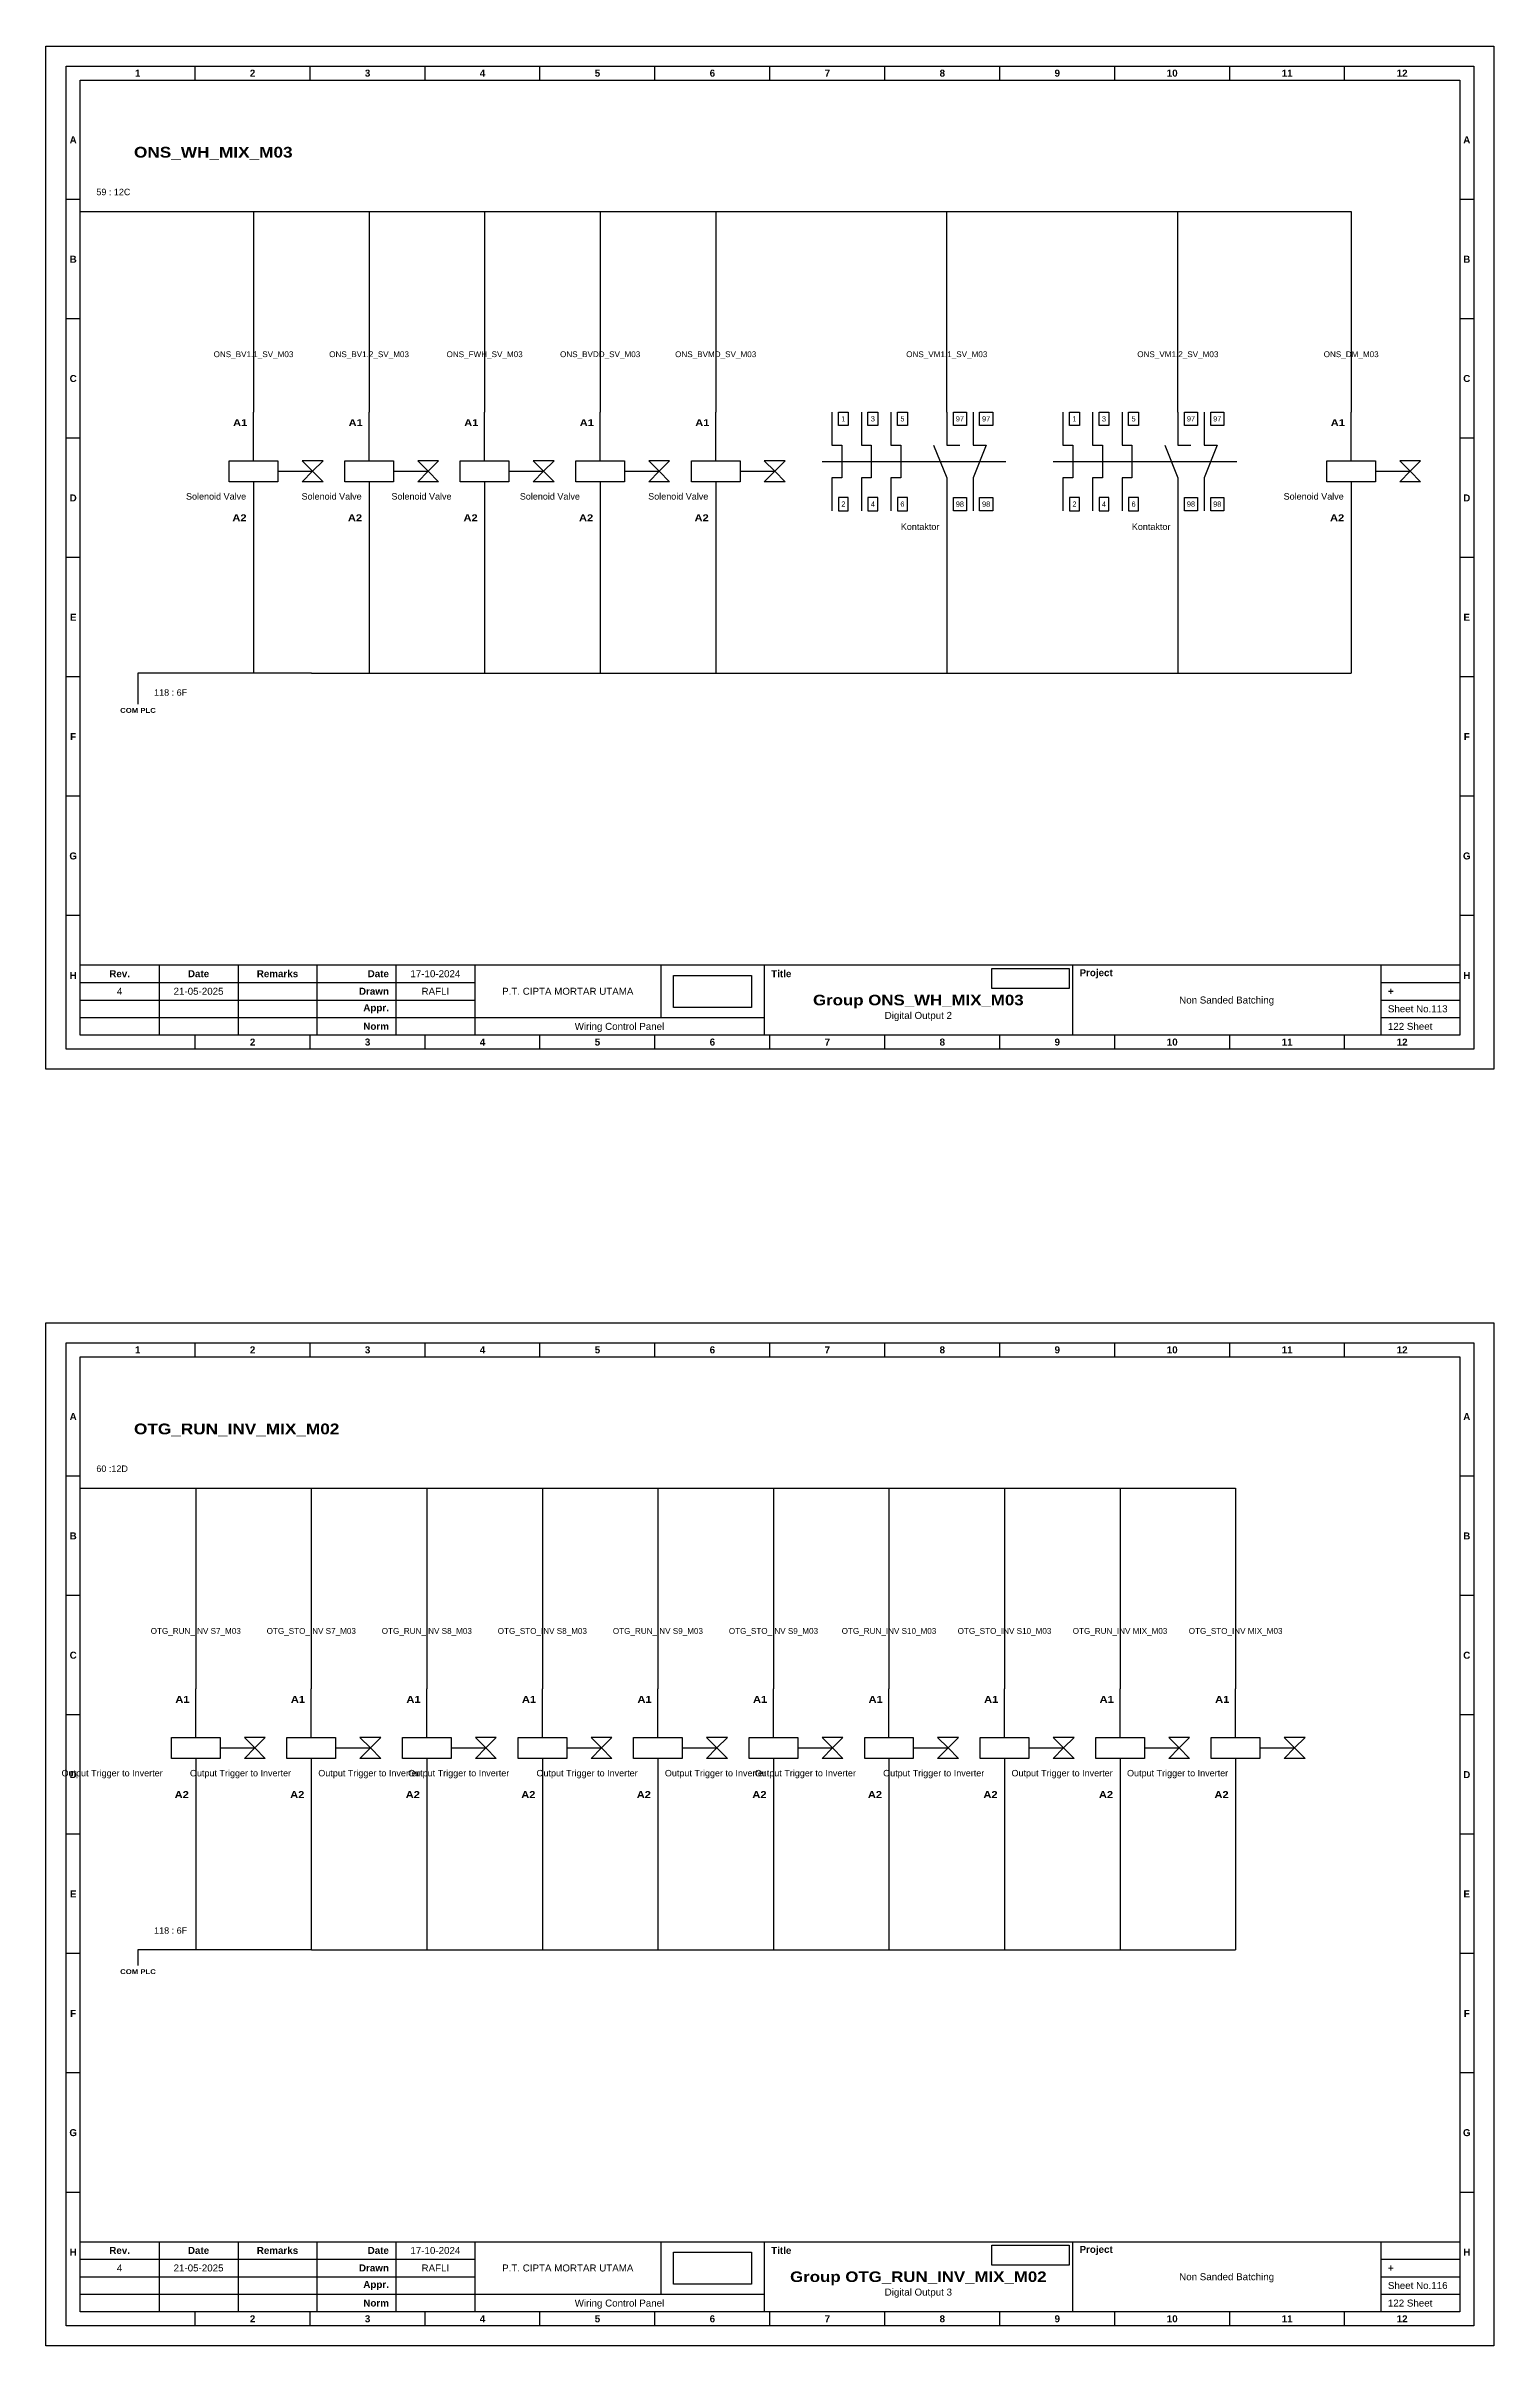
# Model space of a CAD drawing. Header units: centimetres. Extents: x 960 to 2473, y 652 to 2370.
# Drawn here: x 1270.4 to 1539.7, y 652.5 to 1080.5 of the extents above; entities that cross this region are included whole.
import ezdxf
from ezdxf.enums import TextEntityAlignment as Align

# ---------------------------------------------------------------- set-up
doc = ezdxf.new("R2010")
doc.units = ezdxf.units.CM
doc.header["$MEASUREMENT"] = 0
doc.styles.add('Bold', font='ariblk.ttf', dxfattribs={"height": 25.4})
doc.styles.get("Standard").update_dxf_attribs({"font": 'arial.ttf'})
picture_1 = doc.add_image_def('image1.png', size_in_pixel=(2048, 847))
picture_2 = doc.add_image_def('image2.png', size_in_pixel=(2092, 542))

# ---------------------------------------------------------------- blocks, each defined once
blk = doc.blocks.new('KOP MU PROJECT')
at = {"color": 6, "ltscale": 50}
for p, q in [((27.74, 184.05), (27.74, 186.66)), ((49.13, 184.05), (49.13, 186.66)), ((70.51, 184.05), (70.51, 186.66)), ((91.89, 184.05), (91.89, 186.66)), ((113.27, 184.05), (113.27, 186.66)), ((134.66, 184.05), (134.66, 186.66)), ((156.04, 184.05), (156.04, 186.66)), ((177.42, 184.05), (177.42, 186.66)), ((198.8, 184.05), (198.8, 186.66)), ((220.19, 184.05), (220.19, 186.66)), ((241.57, 184.05), (241.57, 186.66)), ((6.36, 161.84), (3.75, 161.84)), ((265.59, 161.84), (262.98, 161.84)), ((6.36, 139.63), (3.75, 139.63)), ((265.59, 139.63), (262.98, 139.63)), ((6.36, 117.42), (3.75, 117.42)), ((265.59, 117.42), (262.98, 117.42)), ((6.36, 95.22), (3.75, 95.22)), ((265.59, 95.22), (262.98, 95.22)), ((6.36, 73.01), (3.75, 73.01)), ((265.59, 73.01), (262.98, 73.01)), ((6.36, 50.8), (3.75, 50.8)), ((265.59, 50.8), (262.98, 50.8)), ((6.36, 28.59), (3.75, 28.59)), ((265.59, 28.59), (262.98, 28.59)), ((27.74, 3.75), (27.74, 6.36)), ((49.13, 3.75), (49.13, 6.36)), ((70.51, 3.75), (70.51, 6.36)), ((91.89, 3.75), (91.89, 6.36)), ((113.27, 3.75), (113.27, 6.36)), ((134.66, 3.75), (134.66, 6.36)), ((156.04, 3.75), (156.04, 6.36)), ((177.42, 3.75), (177.42, 6.36)), ((198.8, 3.75), (198.8, 6.36)), ((220.19, 3.75), (220.19, 6.36)), ((241.57, 3.75), (241.57, 6.36))]:
    blk.add_line(p, q, dxfattribs=at)
at = {"ltscale": 50}
for p, q in [((6.36, 19.41), (262.98, 19.41)), ((21.04, 19.41), (21.04, 6.36)), ((35.72, 19.41), (35.72, 6.36)), ((50.41, 19.41), (50.41, 6.36)), ((65.09, 19.41), (65.09, 6.36)), ((79.77, 19.41), (79.77, 6.36)), ((114.35, 19.41), (114.35, 9.62)), ((133.6, 19.41), (133.6, 6.36)), ((190.95, 19.41), (190.95, 6.36)), ((248.3, 19.41), (248.3, 6.36)), ((6.36, 16.15), (79.77, 16.15)), ((6.36, 12.89), (79.77, 12.89)), ((248.3, 16.15), (262.98, 16.15)), ((248.3, 12.89), (262.98, 12.89)), ((6.36, 9.62), (133.6, 9.62)), ((248.3, 9.62), (262.98, 9.62))]:
    blk.add_line(p, q, dxfattribs=at)
at = {"color": 1, "ltscale": 50}
blk.add_lwpolyline([(269.34, 0), (0, 0), (0, 190.41), (269.34, 190.41)], close=True, dxfattribs=at)
at = {"color": 6, "ltscale": 50}
for points in [[(265.59, 3.75), (3.75, 3.75), (3.75, 186.66), (265.59, 186.66)], [(262.98, 6.36), (6.36, 6.36), (6.36, 184.05), (262.98, 184.05)]]:
    blk.add_lwpolyline(points, close=True, dxfattribs=at)
at = {"ltscale": 50, "char_height": 1.305, "attachment_point": 4}
for s, width, heights, insert in [('\\pxqc;{\\fArial|b1|i0|c0|p34;1}', 21.3825, [2.51], (6.36, 185.36)), ('\\pxqc;{\\fArial|b1|i0|c0|p34;2}', 21.3825, [2.51], (27.74, 185.36)), ('\\pxqc;{\\fArial|b1|i0|c0|p34;3}', 21.3825, [2.51], (49.13, 185.36)), ('\\pxqc;{\\fArial|b1|i0|c0|p34;4}', 21.3825, [2.51], (70.51, 185.36)), ('\\pxqc;{\\fArial|b1|i0|c0|p34;5}', 21.3825, [2.51], (91.89, 185.36)), ('\\pxqc;{\\fArial|b1|i0|c0|p34;6}', 21.3825, [2.51], (113.27, 185.36)), ('\\pxqc;{\\fArial|b1|i0|c0|p34;7}', 21.3825, [2.51], (134.66, 185.36)), ('\\pxqc;{\\fArial|b1|i0|c0|p34;8}', 21.3825, [2.51], (156.04, 185.36)), ('\\pxqc;{\\fArial|b1|i0|c0|p34;9}', 21.3825, [2.51], (177.42, 185.36)), ('\\pxqc;{\\fArial|b1|i0|c0|p34;10}', 21.3825, [2.51], (198.8, 185.36)), ('\\pxqc;{\\fArial|b1|i0|c0|p34;11}', 21.3825, [2.51], (220.19, 185.36)), ('\\pxqc;{\\fArial|b1|i0|c0|p34;12}', 21.3825, [2.51], (241.57, 185.36)), ('\\pxqc;{\\fArial|b1|i0|c0|p34;A}', 2.61, [2.51], (3.75, 172.95)), ('\\pxqc;{\\fArial|b1|i0|c0|p34;A}', 2.61, [2.51], (262.98, 172.95)), ('\\pxqc;{\\fArial|b1|i0|c0|p34;B}', 2.61, [2.51], (3.75, 150.74)), ('\\pxqc;{\\fArial|b1|i0|c0|p34;B}', 2.61, [2.51], (262.98, 150.74)), ('\\pxqc;{\\fArial|b1|i0|c0|p34;C}', 2.61, [2.51], (3.75, 128.53)), ('\\pxqc;{\\fArial|b1|i0|c0|p34;C}', 2.61, [2.51], (262.98, 128.53)), ('\\pxqc;{\\fArial|b1|i0|c0|p34;D}', 2.61, [2.51], (3.75, 106.32)), ('\\pxqc;{\\fArial|b1|i0|c0|p34;D}', 2.61, [2.51], (262.98, 106.32)), ('\\pxqc;{\\fArial|b1|i0|c0|p34;E}', 2.61, [2.51], (3.75, 84.11)), ('\\pxqc;{\\fArial|b1|i0|c0|p34;E}', 2.61, [2.51], (262.98, 84.11)), ('\\pxqc;{\\fArial|b1|i0|c0|p34;F}', 2.61, [2.51], (3.75, 61.9)), ('\\pxqc;{\\fArial|b1|i0|c0|p34;F}', 2.61, [2.51], (262.98, 61.9)), ('\\pxqc;{\\fArial|b1|i0|c0|p34;G}', 2.61, [2.51], (3.75, 39.69)), ('\\pxqc;{\\fArial|b1|i0|c0|p34;G}', 2.61, [2.51], (262.98, 39.69)), ('\\pxqc;{\\fArial|b1|i0|c0|p34;H}', 2.61, [2.51], (3.75, 17.47)), ('\\pxqc;{\\fArial|b1|i0|c0|p34;Rev.}', 14.6811, [2.88], (6.36, 17.78)), ('\\pxqc;{\\fArial|b1|i0|c0|p34;Date}', 14.6811, [2.88], (21.04, 17.78)), ('\\pxqc;{\\fArial|b1|i0|c0|p34;Remarks}', 14.6811, [2.88], (35.72, 17.78)), ('\\pxqr;{\\fArial|b1|i0|c0|p34;Date}', 13.3761, [2.88], (50.41, 17.78)), ('\\pxql;{\\fArial|b1|i0|c0|p34;Title}', 50.2419, [2.88], (134.9, 17.78)), ('\\pxql;{\\fArial|b1|i0|c0|p34;Project}', 50.2419, [2.88], (192.25, 17.78)), ('\\pxqc;{\\fArial|b1|i0|c0|p34;H}', 2.61, [2.51], (262.98, 17.47)), ('\\pxqr;{\\fArial|b1|i0|c0|p34;Drawn}', 13.3761, [2.88], (50.41, 14.52)), ('\\pxql;{\\fArial|b1|i0|c0|p34;+}', 14.6811, [2.88], (249.61, 14.52)), ('\\pxqr;{\\fArial|b1|i0|c0|p34;Appr.}', 13.3761, [2.88], (50.41, 11.26)), ('\\pxqr;{\\fArial|b1|i0|c0|p34;Norm}', 13.3761, [2.88], (50.41, 7.99)), ('\\pxqc;{\\fArial|b1|i0|c0|p34;2}', 21.3825, [2.51], (27.74, 5.06)), ('\\pxqc;{\\fArial|b1|i0|c0|p34;3}', 21.3825, [2.51], (49.13, 5.06)), ('\\pxqc;{\\fArial|b1|i0|c0|p34;4}', 21.3825, [2.51], (70.51, 5.06)), ('\\pxqc;{\\fArial|b1|i0|c0|p34;5}', 21.3825, [2.51], (91.89, 5.06)), ('\\pxqc;{\\fArial|b1|i0|c0|p34;6}', 21.3825, [2.51], (113.27, 5.06)), ('\\pxqc;{\\fArial|b1|i0|c0|p34;7}', 21.3825, [2.51], (134.66, 5.06)), ('\\pxqc;{\\fArial|b1|i0|c0|p34;8}', 21.3825, [2.51], (156.04, 5.06)), ('\\pxqc;{\\fArial|b1|i0|c0|p34;9}', 21.3825, [2.51], (177.42, 5.06)), ('\\pxqc;{\\fArial|b1|i0|c0|p34;10}', 21.3825, [2.51], (198.8, 5.06)), ('\\pxqc;{\\fArial|b1|i0|c0|p34;11}', 21.3825, [2.51], (220.19, 5.06)), ('\\pxqc;{\\fArial|b1|i0|c0|p34;12}', 21.3825, [2.51], (241.57, 5.06))]:
    blk.add_mtext_dynamic_manual_height_columns(s, width=width, gutter_width=0.0326, heights=heights, dxfattribs=dict(at, insert=insert))
at = {"ltscale": 50}
for tag, p in [('DATECREATED', (72.43, 17.78)), ('REV', (13.7, 14.52)), ('REVDATE', (28.38, 14.52)), ('REMARKS', (43.06, 14.52)), ('DRAWN', (72.43, 14.52)), ('COMPANY', (97.06, 14.52)), ('PROJECT', (219.62, 12.89)), ('NORM', (72.43, 7.99)), ('APPR', (72.43, 11.26)), ('DRAWINGCATEGORY', (106.68, 7.99)), ('DESCRIPTION', (162.27, 10.03))]:
    blk.add_attdef(tag, text='', height=1.3, dxfattribs=at).set_placement(p, align=Align.MIDDLE_CENTER)
at = {"ltscale": 50, "style": 'Bold'}
blk.add_attdef('TITLE', text='', height=1.96, dxfattribs=at).set_placement((162.27, 12.89), align=Align.MIDDLE_CENTER)
at = {"ltscale": 50}
for tag, p in [('TOTALSHEET', (249.61, 7.99)), ('SHEETNUMBER', (249.61, 11.26))]:
    blk.add_attdef(tag, text='', height=1.3, dxfattribs=at).set_placement(p, align=Align.MIDDLE_LEFT)
image = blk.add_image(picture_1, insert=(116.72, 11.48), size_in_units=(14.5, 6), dxfattribs=at)
image.dxf.flags = 15
image = blk.add_image(picture_2, insert=(175.94, 15.04), size_in_units=(14.36, 3.72), dxfattribs=at)
image.dxf.flags = 15

msp = doc.modelspace()

# ---------------------------------------------------------------- linework, layer by layer
at = {"color": 146, "ltscale": 50, "true_color": 0x105689}
for p, q in [((1276.76, 1049.7), (1298.25, 1049.7)), ((1298.25, 1049.7), (1319.74, 1049.7)), ((1308.99, 1049.7), (1308.99, 1012.31)), ((1319.74, 1049.7), (1341.23, 1049.7)), ((1330.49, 1049.7), (1330.49, 1012.31)), ((1341.23, 1049.7), (1362.72, 1049.7)), ((1351.98, 1049.7), (1351.98, 1012.31)), ((1362.72, 1049.7), (1384.22, 1049.7)), ((1373.47, 1049.7), (1373.47, 1012.31)), ((1384.22, 1049.7), (1405.71, 1049.7)), ((1394.96, 1049.7), (1394.96, 1012.31)), ((1405.71, 1049.7), (1427.2, 1049.7)), ((1427.2, 1049.7), (1448.69, 1049.7)), ((1437.95, 1012.31), (1437.95, 1049.7)), ((1448.69, 1049.7), (1470.18, 1049.7)), ((1470.18, 1049.7), (1513.17, 1049.7)), ((1480.93, 1012.31), (1480.93, 1049.7)), ((1513.17, 1049.7), (1513.17, 1012.31)), ((1437.95, 994), (1437.95, 963.76)), ((1480.93, 994), (1480.93, 963.76)), ((1308.99, 990.62), (1308.99, 963.76)), ((1330.49, 990.34), (1330.49, 963.76)), ((1351.98, 990.34), (1351.98, 963.76)), ((1373.47, 990.34), (1373.47, 963.76)), ((1394.96, 990.34), (1394.96, 963.76)), ((1513.17, 990.34), (1513.17, 963.76)), ((1319.78, 963.76), (1287.5, 963.76)), ((1287.5, 963.76), (1287.5, 960.88)), ((1319.78, 963.76), (1362.8, 963.76)), ((1362.8, 963.76), (1362.8, 963.76)), ((1362.8, 963.76), (1405.82, 963.76)), ((1405.82, 963.76), (1513.17, 963.76)), ((1287.5, 960.88), (1287.5, 958)), ((1276.76, 812.13), (1298.25, 812.13)), ((1298.25, 812.13), (1319.74, 812.13)), ((1298.25, 812.13), (1298.25, 774.74)), ((1319.74, 812.13), (1341.23, 812.13)), ((1319.74, 812.13), (1319.74, 774.74)), ((1341.23, 812.13), (1362.72, 812.13)), ((1341.23, 812.13), (1341.23, 774.74)), ((1362.72, 812.13), (1384.22, 812.13)), ((1362.72, 812.13), (1362.72, 774.74)), ((1384.22, 812.13), (1405.71, 812.13)), ((1384.22, 812.13), (1384.22, 774.74)), ((1405.71, 812.13), (1427.2, 812.13)), ((1405.71, 812.13), (1405.71, 774.74)), ((1427.2, 812.13), (1448.69, 812.13)), ((1427.2, 812.13), (1427.2, 774.74)), ((1448.69, 812.13), (1470.18, 812.13)), ((1448.69, 812.13), (1448.69, 774.74)), ((1470.18, 812.13), (1491.68, 812.13)), ((1470.18, 812.13), (1470.18, 774.74)), ((1491.68, 812.13), (1491.68, 774.74)), ((1298.25, 753.05), (1298.25, 726.19)), ((1319.74, 752.77), (1319.74, 726.19)), ((1341.23, 752.77), (1341.23, 726.19)), ((1362.72, 752.77), (1362.72, 726.19)), ((1384.22, 752.77), (1384.22, 726.19)), ((1405.71, 752.77), (1405.71, 726.19)), ((1427.2, 752.77), (1427.2, 726.19)), ((1448.69, 752.77), (1448.69, 726.19)), ((1470.18, 752.77), (1470.18, 726.19)), ((1491.68, 752.77), (1491.68, 726.19)), ((1319.78, 726.19), (1287.5, 726.19)), ((1287.5, 726.19), (1287.5, 723.31)), ((1319.78, 726.19), (1362.8, 726.19)), ((1362.8, 726.19), (1362.8, 726.19)), ((1362.8, 726.19), (1405.82, 726.19)), ((1405.82, 726.19), (1491.68, 726.19))]:
    msp.add_line(p, q, dxfattribs=at)
at = {"ltscale": 50}
for p, q in [((1308.99, 1003.27), (1308.99, 1012.31)), ((1330.49, 1003.27), (1330.49, 1012.31)), ((1351.98, 1003.27), (1351.98, 1012.31)), ((1373.47, 1003.27), (1373.47, 1012.31)), ((1394.96, 1003.27), (1394.96, 1012.31)), ((1437.95, 1012.31), (1437.95, 1006.21)), ((1442.83, 1012.31), (1442.83, 1006.21)), ((1480.93, 1012.31), (1480.93, 1006.21)), ((1485.81, 1012.31), (1485.81, 1006.21)), ((1513.17, 1003.27), (1513.17, 1012.31)), ((1414.75, 1003.16), (1448.94, 1003.16)), ((1457.73, 1003.16), (1491.92, 1003.16)), ((1308.99, 999.39), (1308.99, 990.34)), ((1313.52, 1001.33), (1319.98, 1001.33)), ((1330.49, 999.39), (1330.49, 990.34)), ((1335.01, 1001.33), (1341.47, 1001.33)), ((1351.98, 999.39), (1351.98, 990.34)), ((1356.5, 1001.33), (1362.96, 1001.33)), ((1373.47, 999.39), (1373.47, 990.34)), ((1377.99, 1001.33), (1384.46, 1001.33)), ((1394.96, 999.39), (1394.96, 990.34)), ((1399.49, 1001.33), (1405.95, 1001.33)), ((1437.95, 1000.1), (1437.95, 994)), ((1442.83, 1000.1), (1442.83, 994)), ((1480.93, 1000.1), (1480.93, 994)), ((1485.81, 1000.1), (1485.81, 994)), ((1513.17, 999.39), (1513.17, 990.34)), ((1517.69, 1001.33), (1524.15, 1001.33)), ((1298.25, 765.7), (1298.25, 774.74)), ((1319.74, 765.7), (1319.74, 774.74)), ((1341.23, 765.7), (1341.23, 774.74)), ((1362.72, 765.7), (1362.72, 774.74)), ((1384.22, 765.7), (1384.22, 774.74)), ((1405.71, 765.7), (1405.71, 774.74)), ((1427.2, 765.7), (1427.2, 774.74)), ((1448.69, 765.7), (1448.69, 774.74)), ((1470.18, 765.7), (1470.18, 774.74)), ((1491.68, 765.7), (1491.68, 774.74)), ((1298.25, 761.82), (1298.25, 752.77)), ((1302.77, 763.76), (1309.23, 763.76)), ((1319.74, 761.82), (1319.74, 752.77)), ((1324.26, 763.76), (1330.73, 763.76)), ((1341.23, 761.82), (1341.23, 752.77)), ((1345.76, 763.76), (1352.22, 763.76)), ((1362.72, 761.82), (1362.72, 752.77)), ((1367.25, 763.76), (1373.71, 763.76)), ((1384.22, 761.82), (1384.22, 752.77)), ((1388.74, 763.76), (1395.2, 763.76)), ((1405.71, 761.82), (1405.71, 752.77)), ((1410.23, 763.76), (1416.69, 763.76)), ((1427.2, 761.82), (1427.2, 752.77)), ((1431.72, 763.76), (1438.19, 763.76)), ((1448.69, 761.82), (1448.69, 752.77)), ((1453.22, 763.76), (1459.68, 763.76)), ((1470.18, 761.82), (1470.18, 752.77)), ((1474.71, 763.76), (1481.17, 763.76)), ((1491.68, 761.82), (1491.68, 752.77)), ((1496.2, 763.76), (1502.66, 763.76))]:
    msp.add_line(p, q, dxfattribs=at)
at = {"color": 1, "ltscale": 50}
for points in [[(1416.58, 1012.31), (1416.58, 1006.21), (1418.41, 1006.21), (1418.41, 1000.1), (1416.58, 1000.1), (1416.58, 994)], [(1422.07, 1012.31), (1422.07, 1006.21), (1423.9, 1006.21), (1423.9, 1000.1), (1422.07, 1000.1), (1422.07, 994)], [(1427.57, 1012.31), (1427.57, 1006.21), (1429.4, 1006.21), (1429.4, 1000.1), (1427.57, 1000.1), (1427.57, 994)], [(1459.56, 1012.31), (1459.56, 1006.21), (1461.39, 1006.21), (1461.39, 1000.1), (1459.56, 1000.1), (1459.56, 994)], [(1465.06, 1012.31), (1465.06, 1006.21), (1466.89, 1006.21), (1466.89, 1000.1), (1465.06, 1000.1), (1465.06, 994)], [(1470.55, 1012.31), (1470.55, 1006.21), (1472.38, 1006.21), (1472.38, 1000.1), (1470.55, 1000.1), (1470.55, 994)]]:
    msp.add_lwpolyline(points, dxfattribs=at)
at = {"ltscale": 50}
for points in [[(1417.8, 1012.31), (1419.63, 1012.31), (1419.63, 1009.87), (1417.8, 1009.87)], [(1423.29, 1012.31), (1425.13, 1012.31), (1425.13, 1009.87), (1423.29, 1009.87)], [(1428.79, 1012.31), (1430.62, 1012.31), (1430.62, 1009.87), (1428.79, 1009.87)], [(1439.17, 1012.31), (1441.61, 1012.31), (1441.61, 1009.87), (1439.17, 1009.87)], [(1444.05, 1012.31), (1446.49, 1012.31), (1446.49, 1009.87), (1444.05, 1009.87)], [(1460.78, 1012.31), (1462.61, 1012.31), (1462.61, 1009.87), (1460.78, 1009.87)], [(1466.28, 1012.31), (1468.11, 1012.31), (1468.11, 1009.87), (1466.28, 1009.87)], [(1471.77, 1012.31), (1473.6, 1012.31), (1473.6, 1009.87), (1471.77, 1009.87)], [(1482.15, 1012.31), (1484.59, 1012.31), (1484.59, 1009.87), (1482.15, 1009.87)], [(1487.04, 1012.31), (1489.48, 1012.31), (1489.48, 1009.87), (1487.04, 1009.87)], [(1304.47, 1003.27), (1313.52, 1003.27), (1313.52, 999.39), (1304.47, 999.39)], [(1319.98, 1001.33), (1321.92, 1003.27), (1318.04, 1003.27)], [(1325.96, 1003.27), (1335.01, 1003.27), (1335.01, 999.39), (1325.96, 999.39)], [(1341.47, 1001.33), (1343.41, 1003.27), (1339.53, 1003.27)], [(1347.46, 1003.27), (1356.5, 1003.27), (1356.5, 999.39), (1347.46, 999.39)], [(1362.96, 1001.33), (1364.9, 1003.27), (1361.02, 1003.27)], [(1368.95, 1003.27), (1377.99, 1003.27), (1377.99, 999.39), (1368.95, 999.39)], [(1384.46, 1001.33), (1386.39, 1003.27), (1382.52, 1003.27)], [(1390.44, 1003.27), (1399.49, 1003.27), (1399.49, 999.39), (1390.44, 999.39)], [(1405.95, 1001.33), (1407.89, 1003.27), (1404.01, 1003.27)], [(1508.65, 1003.27), (1517.69, 1003.27), (1517.69, 999.39), (1508.65, 999.39)], [(1524.15, 1001.33), (1526.09, 1003.27), (1522.21, 1003.27)], [(1319.98, 1001.33), (1321.92, 999.39), (1318.04, 999.39)], [(1341.47, 1001.33), (1343.41, 999.39), (1339.53, 999.39)], [(1362.96, 1001.33), (1364.9, 999.39), (1361.02, 999.39)], [(1384.46, 1001.33), (1386.39, 999.39), (1382.52, 999.39)], [(1405.95, 1001.33), (1407.89, 999.39), (1404.01, 999.39)], [(1524.15, 1001.33), (1526.09, 999.39), (1522.21, 999.39)], [(1417.8, 994), (1419.63, 994), (1419.63, 996.44), (1417.8, 996.44)], [(1423.29, 994), (1425.13, 994), (1425.13, 996.44), (1423.29, 996.44)], [(1428.79, 994), (1430.62, 994), (1430.62, 996.44), (1428.79, 996.44)], [(1439.17, 996.44), (1441.61, 996.44), (1441.61, 994), (1439.17, 994)], [(1444.05, 996.44), (1446.49, 996.44), (1446.49, 994), (1444.05, 994)], [(1460.78, 994), (1462.61, 994), (1462.61, 996.44), (1460.78, 996.44)], [(1466.28, 994), (1468.11, 994), (1468.11, 996.44), (1466.28, 996.44)], [(1471.77, 994), (1473.6, 994), (1473.6, 996.44), (1471.77, 996.44)], [(1482.15, 996.44), (1484.59, 996.44), (1484.59, 994), (1482.15, 994)], [(1487.04, 996.44), (1489.48, 996.44), (1489.48, 994), (1487.04, 994)], [(1293.73, 765.7), (1302.77, 765.7), (1302.77, 761.82), (1293.73, 761.82)], [(1309.23, 763.76), (1311.17, 765.7), (1307.29, 765.7)], [(1309.23, 763.76), (1311.17, 761.82), (1307.29, 761.82)], [(1315.22, 765.7), (1324.26, 765.7), (1324.26, 761.82), (1315.22, 761.82)], [(1330.73, 763.76), (1332.66, 765.7), (1328.79, 765.7)], [(1330.73, 763.76), (1332.66, 761.82), (1328.79, 761.82)], [(1336.71, 765.7), (1345.76, 765.7), (1345.76, 761.82), (1336.71, 761.82)], [(1352.22, 763.76), (1354.16, 765.7), (1350.28, 765.7)], [(1352.22, 763.76), (1354.16, 761.82), (1350.28, 761.82)], [(1358.2, 765.7), (1367.25, 765.7), (1367.25, 761.82), (1358.2, 761.82)], [(1373.71, 763.76), (1375.65, 765.7), (1371.77, 765.7)], [(1373.71, 763.76), (1375.65, 761.82), (1371.77, 761.82)], [(1379.69, 765.7), (1388.74, 765.7), (1388.74, 761.82), (1379.69, 761.82)], [(1395.2, 763.76), (1397.14, 765.7), (1393.26, 765.7)], [(1395.2, 763.76), (1397.14, 761.82), (1393.26, 761.82)], [(1401.19, 765.7), (1410.23, 765.7), (1410.23, 761.82), (1401.19, 761.82)], [(1416.69, 763.76), (1418.63, 765.7), (1414.75, 765.7)], [(1416.69, 763.76), (1418.63, 761.82), (1414.75, 761.82)], [(1422.68, 765.7), (1431.72, 765.7), (1431.72, 761.82), (1422.68, 761.82)], [(1438.19, 763.76), (1440.12, 765.7), (1436.25, 765.7)], [(1438.19, 763.76), (1440.12, 761.82), (1436.25, 761.82)], [(1444.17, 765.7), (1453.22, 765.7), (1453.22, 761.82), (1444.17, 761.82)], [(1459.68, 763.76), (1461.62, 765.7), (1457.74, 765.7)], [(1459.68, 763.76), (1461.62, 761.82), (1457.74, 761.82)], [(1465.66, 765.7), (1474.71, 765.7), (1474.71, 761.82), (1465.66, 761.82)], [(1481.17, 763.76), (1483.11, 765.7), (1479.23, 765.7)], [(1481.17, 763.76), (1483.11, 761.82), (1479.23, 761.82)], [(1487.15, 765.7), (1496.2, 765.7), (1496.2, 761.82), (1487.15, 761.82)], [(1502.66, 763.76), (1504.6, 765.7), (1500.72, 765.7)], [(1502.66, 763.76), (1504.6, 761.82), (1500.72, 761.82)]]:
    msp.add_lwpolyline(points, close=True, dxfattribs=at)
for points in [[(1435.5, 1006.21), (1437.95, 1000.1)], [(1437.95, 1006.21), (1440.39, 1006.21)], [(1442.83, 1006.21), (1445.27, 1006.21), (1442.83, 1000.1)], [(1478.49, 1006.21), (1480.93, 1000.1)], [(1480.93, 1006.21), (1483.37, 1006.21)], [(1485.81, 1006.21), (1488.26, 1006.21), (1485.81, 1000.1)]]:
    msp.add_lwpolyline(points, dxfattribs=at)

# ---------------------------------------------------------------- block references
for p, values in [((1270.39, 890.05), {'DESCRIPTION': 'Digital Output 2', 'TITLE': 'Group ONS_WH_MIX_M03', 'PROJECT': 'Non Sanded Batching', 'COMPANY': 'P.T. CIPTA MORTAR UTAMA', 'DRAWINGCATEGORY': 'Wiring Control Panel', 'DRAWN': 'RAFLI', 'DATECREATED': '17-10-2024', 'REVDATE': '21-05-2025', 'REV': '4', 'SHEETNUMBER': 'Sheet No.113', 'TOTALSHEET': '122 Sheet'}), ((1270.39, 652.48), {'DESCRIPTION': 'Digital Output 3', 'TITLE': 'Group OTG_RUN_INV_MIX_M02', 'PROJECT': 'Non Sanded Batching', 'COMPANY': 'P.T. CIPTA MORTAR UTAMA', 'DRAWINGCATEGORY': 'Wiring Control Panel', 'DRAWN': 'RAFLI', 'DATECREATED': '17-10-2024', 'REVDATE': '21-05-2025', 'REV': '4', 'SHEETNUMBER': 'Sheet No.116', 'TOTALSHEET': '122 Sheet'})]:
    msp.add_blockref('KOP MU PROJECT', p).add_auto_attribs(values)

# ---------------------------------------------------------------- texts
at = {"ltscale": 500, "style": 'Bold'}
for s, p in [('ONS_WH_MIX_M03', (1286.76, 1059.7)), ('OTG_RUN_INV_MIX_M02', (1286.76, 822.13))]:
    msp.add_text(s, height=2, dxfattribs=at).set_placement(p)
at = {"ltscale": 500}
for s, p in [('59 : 12C', (1279.76, 1053.9)), ('118 : 6F', (1290.5, 960.76)), ('60 :12D', (1279.76, 816.33)), ('118 : 6F', (1290.5, 730.39))]:
    msp.add_text(s, height=1.2, dxfattribs=at).set_placement(p, align=Align.TOP_LEFT)
at = {"ltscale": 50}
for s, p in [('ONS_BV1.1_SV_M03', (1308.99, 1023.11)), ('ONS_BV1.2_SV_M03', (1330.49, 1023.11)), ('ONS_FWH_SV_M03', (1351.98, 1023.11)), ('ONS_BVDD_SV_M03', (1373.47, 1023.11)), ('ONS_BVMD_SV_M03', (1394.96, 1023.11)), ('ONS_VM1.1_SV_M03', (1437.95, 1023.11)), ('ONS_VM1.2_SV_M03', (1480.93, 1023.11)), ('ONS_DM_M03', (1513.17, 1023.11)), ('OTG_RUN_INV S7_M03', (1298.25, 785.54)), ('OTG_STO_INV S7_M03', (1319.74, 785.54)), ('OTG_RUN_INV S8_M03', (1341.23, 785.54)), ('OTG_STO_INV S8_M03', (1362.72, 785.54)), ('OTG_RUN_INV S9_M03', (1384.22, 785.54)), ('OTG_STO_INV S9_M03', (1405.71, 785.54)), ('OTG_RUN_INV S10_M03', (1427.2, 785.54)), ('OTG_STO_INV S10_M03', (1448.69, 785.54)), ('OTG_RUN_INV MIX_M03', (1470.18, 785.54)), ('OTG_STO_INV MIX_M03', (1491.68, 785.54))]:
    msp.add_text(s, height=1.08, dxfattribs=at).set_placement(p, align=Align.MIDDLE_CENTER)
at = {"ltscale": 500, "style": 'Bold'}
for p in [(1307.83, 1011.02), (1329.32, 1011.02), (1350.82, 1011.02), (1372.31, 1011.02), (1393.8, 1011.02), (1512.01, 1011.02), (1297.09, 773.45), (1318.58, 773.45), (1340.07, 773.45), (1361.56, 773.45), (1383.05, 773.45), (1404.55, 773.45), (1426.04, 773.45), (1447.53, 773.45), (1469.02, 773.45), (1490.51, 773.45)]:
    msp.add_text('A1', height=1.292, dxfattribs=at).set_placement(p, align=Align.TOP_RIGHT)
at = {"ltscale": 500}
for s, p in [('1', (1418.71, 1011.09)), ('3', (1424.21, 1011.09)), ('5', (1429.7, 1011.09)), ('97', (1440.39, 1011.09)), ('97', (1445.27, 1011.09)), ('1', (1461.7, 1011.09)), ('3', (1467.19, 1011.09)), ('5', (1472.69, 1011.09)), ('97', (1483.37, 1011.09)), ('97', (1488.26, 1011.09)), ('2', (1418.71, 995.22)), ('4', (1424.21, 995.22)), ('6', (1429.7, 995.22)), ('98', (1440.39, 995.22)), ('98', (1445.27, 995.22)), ('2', (1461.7, 995.22)), ('4', (1467.19, 995.22)), ('6', (1472.69, 995.22)), ('98', (1483.37, 995.22)), ('98', (1488.26, 995.22))]:
    msp.add_text(s, height=0.977, dxfattribs=at).set_placement(p, align=Align.MIDDLE_CENTER)
at = {"ltscale": 50}
for s, p in [('Solenoid Valve', (1307.62, 995.7)), ('Solenoid Valve', (1329.11, 995.7)), ('Solenoid Valve', (1345.83, 995.7)), ('Solenoid Valve', (1369.71, 995.7)), ('Solenoid Valve', (1393.59, 995.7)), ('Solenoid Valve', (1511.79, 995.7)), ('Kontaktor', (1436.57, 990.06)), ('Kontaktor', (1479.55, 990.06)), ('Output Trigger to Inverter', (1292.1, 758.12)), ('Output Trigger to Inverter', (1315.98, 758.12)), ('Output Trigger to Inverter', (1339.86, 758.12)), ('Output Trigger to Inverter', (1356.57, 758.12)), ('Output Trigger to Inverter', (1380.45, 758.12)), ('Output Trigger to Inverter', (1404.33, 758.12)), ('Output Trigger to Inverter', (1421.05, 758.12)), ('Output Trigger to Inverter', (1444.93, 758.12)), ('Output Trigger to Inverter', (1468.81, 758.12)), ('Output Trigger to Inverter', (1490.3, 758.12))]:
    msp.add_text(s, height=1.2, dxfattribs=at).set_placement(p, align=Align.BOTTOM_RIGHT)
at = {"ltscale": 500, "style": 'Bold'}
for p in [(1307.7, 991.64), (1329.19, 991.64), (1350.69, 991.64), (1372.18, 991.64), (1393.67, 991.64), (1511.88, 991.64), (1296.96, 754.06), (1318.45, 754.06), (1339.94, 754.06), (1361.43, 754.06), (1382.92, 754.06), (1404.42, 754.06), (1425.91, 754.06), (1447.4, 754.06), (1468.89, 754.06), (1490.38, 754.06)]:
    msp.add_text('A2', height=1.292, dxfattribs=at).set_placement(p, align=Align.BOTTOM_RIGHT)
at = {"ltscale": 50, "style": 'Bold'}
for p in [(1287.5, 957.28), (1287.5, 722.59)]:
    msp.add_text('COM PLC', height=0.9, dxfattribs=at).set_placement(p, align=Align.TOP_CENTER)

doc.saveas('drawing.dxf')
